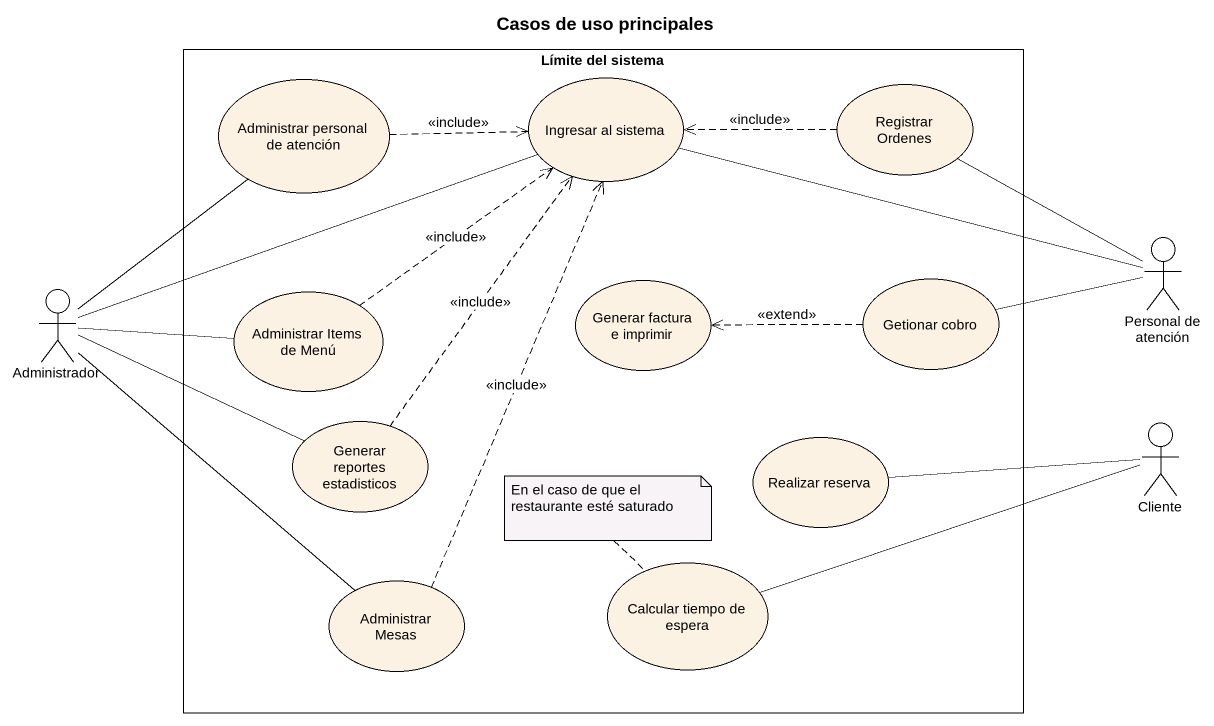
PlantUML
@startuml
title Casos de uso principales
rectangle "Límite del sistema" as Límite_del_sistema {
  usecase "Administrar personal de atención" as Administrar_personal_de
  usecase "Ingresar al sistema" as Ingresar_al_sistema
  usecase "Registrar Ordenes" as Registrar_Ordenes
  usecase "Administrar Items de Menú" as Administrar_Items_de_Menú
  usecase "Generar factura e imprimir" as Generar_factura_e_imprimir
  usecase "Getionar cobro" as Getionar_cobro
  usecase "Generar reportes estadisticos" as Generar_reportes
  usecase "Realizar reserva" as Realizar_reserva
  usecase "Administrar Mesas" as Administrar_Mesas
  usecase "Calcular tiempo de espera" as Calcular_tiempo_de_espera
}
actor "Personal de atención" as Personal_de_atención
actor Administrador
actor Cliente
Administrar_personal_de .right.> Ingresar_al_sistema : <<include>>
Registrar_Ordenes .left.> Ingresar_al_sistema : <<include>>
Personal_de_atención -left- Ingresar_al_sistema
Personal_de_atención -up- Registrar_Ordenes
Personal_de_atención -left- Getionar_cobro
Administrador -up- Administrar_personal_de
Administrador -right- Ingresar_al_sistema
Administrador -right- Administrar_Items_de_Menú
Administrador -right- Generar_reportes
Administrador -- Administrar_Mesas
Administrar_Items_de_Menú .up.> Ingresar_al_sistema : <<include>>
Getionar_cobro .left.> Generar_factura_e_imprimir : <<extend>>
Generar_reportes .up.> Ingresar_al_sistema : <<include>>
Cliente -left- Realizar_reserva
Cliente -left- Calcular_tiempo_de_espera
Administrar_Mesas .up.> Ingresar_al_sistema : <<include>>
note top of Calcular_tiempo_de_espera : En el caso de que el restaurante esté saturado
@enduml
